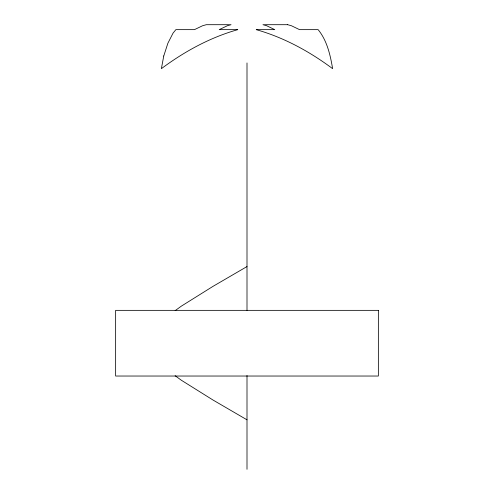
<?xml version="1.0" encoding="UTF-8"?>
<svg xmlns="http://www.w3.org/2000/svg" width="494" height="494" viewBox="0 0 494 494"><rect width="100%" height="100%" fill="white"/><g stroke="black" fill="none" stroke-linecap="round" stroke-linejoin="round"><path stroke-width="0.74" d="M175.135 310.658L181.317 306.163L213 286.359L247 266.562M247 419.82L213 400.023L181.317 380.219L175.135 375.724M247 62.948L247 310.349M247 375.489L247 469.3M163.755 55.976L161.384 68.66C184.398 51.512 210.086 37.47 237.793 29.646L219.213 29.646L227.333 25.75L231.075 24.7L206.301 24.7L202.559 25.75L194.445 29.646L175.87 29.646L173.048 33.117L167.874 43.25L163.755 55.976M287.699 24.7L262.925 24.7L266.667 25.75L274.788 29.646L256.207 29.646C283.914 37.47 309.602 51.512 332.616 68.66C330.319 55.001 327.071 40.607 318.13 29.646L299.555 29.646L291.441 25.75L287.699 24.7M378.361 310.349L115.639 310.349L115.639 376.033L378.361 376.033L378.361 310.349"/></g></svg>
